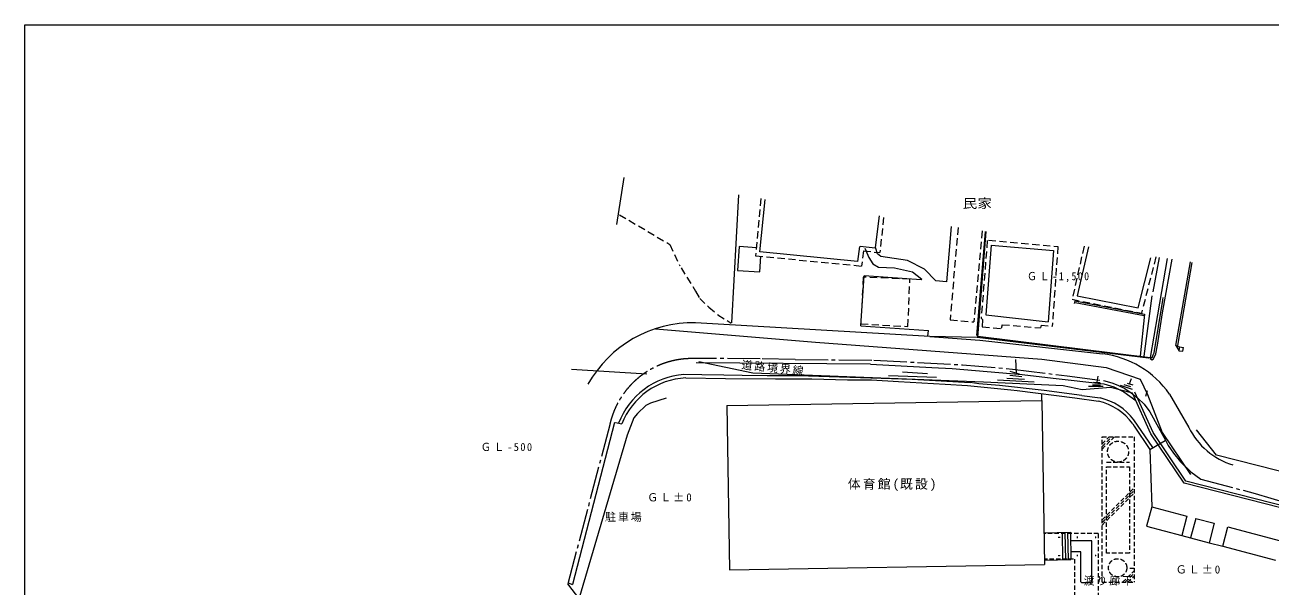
# Model space of a CAD drawing. Units: millimetres at full size, sheet at 1:400; details may follow other scales. Extents: x -8133240 to 7733239, y -5729188 to 5289189.
# Drawn here: x -159222 to -22811, y 50534 to 112045 of the extents above; entities that cross this region are included whole.
import ezdxf
from ezdxf.enums import TextEntityAlignment as Align

# ---------------------------------------------------------------- set-up
doc = ezdxf.new("R2010")
doc.units = ezdxf.units.MM
doc.header["$LTSCALE"] = 400
for name, pattern in [('CHAIN2', [12, 9, -1, 1, -1]), ('DASHED1', [1.8, 1.2, -0.6]), ('DASHED2', [3, 2, -1])]:
    doc.linetypes.add(name, pattern=pattern)
for name, color, linetype, lineweight in [('0-1_DEFPOINTS', 4, 'CHAIN2', 5), ('0-3_KUTAI', 4, 'Continuous', 5), ('0-7_KIGU', 6, 'Continuous', 13), ('0-E_HAISEN', 4, 'Continuous', 5), ('0-F_HIKI', 4, 'CHAIN2', 5), ('2-0', 4, 'Continuous', 5), ('2-2', 4, 'Continuous', 5), ('2-E', 3, 'Continuous', 5), ('7-0', 4, 'Continuous', 5)]:
    doc.layers.add(name, color=color, linetype=linetype, lineweight=lineweight)
doc.styles.add('ＭＳ ゴシック', font='')
doc.styles.get('ＭＳ ゴシック').set_extended_font_data('MS Gothic')

msp = doc.modelspace()

# ---------------------------------------------------------------- linework, layer by layer
at = {"layer": '0-3_KUTAI'}
for p, q in [((-42333.5, 55485.7), (-44675.5, 55485.7)), ((-42333.5, 50991.7), (-42333.5, 55485.7)), ((-43533.5, 54285.7), (-44655.9, 54285.7)), ((-43533.5, 50991.7), (-43533.5, 54285.7)), ((-43533.5, 50991.7), (-43427.4, 50885.7)), ((-42439.6, 50885.7), (-43427.4, 50885.7)), ((-42439.6, 50885.7), (-42333.5, 50991.7))]:
    msp.add_line(p, q, dxfattribs=at)
at = {"layer": '0-E_HAISEN'}
for p, q in [((-50606.5, 73962.7), (-50665.1, 75369.3)), ((-99339.9, 74306.6), (-91101.1, 73799.6)), ((-63089.7, 74021.4), (-60335.2, 73845.5)), ((-51309.8, 74080), (-50313.5, 73786.9)), ((-51309.8, 73669.7), (-50020.4, 73493.9)), ((-64613.5, 73611.1), (-59338.9, 73435.3)), ((-52657.7, 73142.2), (-48672.5, 72907.8)), ((-51661.4, 73318.1), (-49727.4, 73200.9)), ((-42694.6, 72439), (-41086, 72437.2)), ((-42282.5, 72605.1), (-41379.8, 72605.1)), ((-42156.6, 72878), (-41421.8, 72857)), ((-41757.7, 72899), (-41652.7, 73528.8)), ((-39238.6, 72563.1), (-37937.1, 72101.3)), ((-38818.8, 72647.1), (-38105.1, 72395.2)), ((-38482.9, 72773), (-37853.2, 72605.1)), ((-38210, 72689.1), (-38000.1, 73297.8)), ((-36407.6, 71357.2), (-36243.4, 71981.2)), ((-82323.1, 70328.7), (-82028.9, 52331.1)), ((-28677.3, 64897.5), (-30885.9, 67651.3)), ((-4378.1, 58686.6), (-28677.3, 64897.5)), ((-35782.9, 59221.3), (-31925.2, 58203.5)), ((-31925.2, 58203.5), (-32485, 56081.9)), ((-30960.8, 57949.1), (-28935.5, 57414.8)), ((-28935.5, 57414.8), (-29495.3, 55293.1)), ((-47590.6, 56385.7), (-44691, 56433.1)), ((-45983.5, 55935.7), (-45983.5, 55835.7)), ((-45883.5, 55935.7), (-45883.5, 55835.7)), ((-45590.8, 56418.4), (-45541.8, 53418.4)), ((-45290.9, 56423.3), (-45241.8, 53423.3)), ((-44990.9, 56428.2), (-44941.9, 53428.2)), ((-44691, 56433.1), (-44641.9, 53433.1)), ((-43983.5, 55935.7), (-43883.5, 55935.7)), ((-43933.5, 55935.7), (-43933.5, 55835.7)), ((-41983.5, 55935.7), (-41883.5, 55935.7)), ((-41933.5, 55935.7), (-41933.5, 55835.7)), ((-45983.5, 55885.7), (-45883.5, 55885.7)), ((-43883.5, 55835.7), (-43983.5, 55835.7)), ((-41883.5, 55835.7), (-41983.5, 55835.7)), ((-28002.7, 54899.3), (-22216.2, 53372.7)), ((-47541.5, 53385.7), (-44641.9, 53433.1)), ((-45983.5, 53935.7), (-45983.5, 53835.7)), ((-45983.5, 53885.7), (-45883.5, 53885.7)), ((-45883.5, 53935.7), (-45883.5, 53835.7)), ((-43983.5, 53935.7), (-43883.5, 53935.7)), ((-43883.5, 53835.7), (-43983.5, 53835.7)), ((-43933.5, 53935.7), (-43933.5, 53835.7)), ((-41983.5, 53935.7), (-41883.5, 53935.7)), ((-41883.5, 53835.7), (-41983.5, 53835.7)), ((-41933.5, 53935.7), (-41933.5, 53835.7)), ((-82028.9, 52331.1), (-47533.5, 52895))]:
    msp.add_line(p, q, dxfattribs=at)
at = {"layer": '0-E_HAISEN', "linetype": 'DASHED1'}
for p, q in [((-41633.5, 56285.7), (-47588.9, 56285.7)), ((-41633.5, 56285.7), (-41633.5, 43565.6)), ((-44333.5, 53485.7), (-47543.2, 53485.7)), ((-44233.5, 53485.7), (-44233.5, 48080.6))]:
    msp.add_line(p, q, dxfattribs=at)
at = {"layer": '0-E_HAISEN'}
for points in [[(-90143.3, 78723), (-72628.6, 77253.3), (-47801.3, 75412.6), (-40772.1, 74493.1), (-37061.2, 73202.4), (-36254.5, 71535.2), (-34651.7, 67372.6), (-31535.9, 62776.2)], [(67322, 40808.6), (38003.2, 45374.8), (24345.9, 46531.9), (14366.3, 47854.2), (12382.8, 47647.6), (7424, 49300.5), (6783.5, 50622.9), (5378.5, 51490.6), (-7617.6, 55519.7), (-32225.6, 61800.8), (-35862.1, 67234.8), (-37874.1, 71669.5), (-40304.3, 72317.6), (-43403.5, 72028.3), (-45469.7, 72482.8), (-54209.5, 72896.1), (-79478.7, 73887.8), (-85387.9, 75127.5)], [(-7539.1, 55797.8), (-32047, 62053.4), (-35608.8, 67375.7), (-37611, 71788.8)], [(-82323.1, 70328.7), (-47827.8, 70892.6), (-47533.5, 52895)], [(-35782.9, 59221.3), (-36342.6, 57099.6), (-32485, 56081.9)], [(-30960.8, 57949.1), (-31520.5, 55827.5), (-29495.3, 55293.1)], [(-28002.7, 54899.3), (-27442.9, 57021), (-21656.4, 55494.4)]]:
    msp.add_lwpolyline(points, dxfattribs=at)
at = {"layer": '0-F_HIKI'}
for p, q in [((-74842.6, 75364.7), (-78656.8, 75437.5)), ((-95152.7, 68209.9), (-99732.2, 50786.4)), ((-30400.7, 62265.8), (-24457.8, 60692.9)), ((-24457.8, 60692.9), (-1897.1, 54052.9)), ((-94708.5, 44149.6), (-99732.2, 50786.4))]:
    msp.add_line(p, q, dxfattribs=at)
at = {"layer": '0-F_HIKI', "linetype": 'DASHED1'}
for p, q in [((-41214.9, 66123.7), (-40428.2, 66910.4)), ((-41214.9, 65840.8), (-40145.3, 66910.4)), ((-41214.9, 65558), (-39862.5, 66910.4)), ((-40714.9, 64120.7), (-38214.9, 64120.7)), ((-41214.9, 57791.1), (-37714.9, 61291.1)), ((-41214.9, 57508.2), (-37714.9, 61008.3)), ((-41214.9, 57225.4), (-37714.9, 60725.5)), ((-38968.1, 50952.4), (-37714.9, 52205.6)), ((-38685.2, 50952.4), (-37714.9, 51922.8)), ((-37714.9, 52480.5), (-38513.4, 52480.5)), ((-41214.9, 50952.4), (-37714.9, 50952.4)), ((-38402.4, 50952.4), (-37714.9, 51640))]:
    msp.add_line(p, q, dxfattribs=at)
at = {"layer": '0-F_HIKI'}
for points in [[(-78656.8, 75437.5), (-84079.3, 75484.5), (-86519.5, 75465.5)], [(-74842.6, 75364.7), (-66212.9, 75309.1), (-56516.2, 74777.9), (-51034.6, 74320.5)], [(-51034.6, 74320.5), (-45043.9, 73567.5), (-40899.6, 73041.9), (-40045.1, 72784.7), (-39406.2, 72530.4), (-38721.3, 72176.3), (-38020.3, 71727.3), (-37282.7, 71118.1), (-36614.7, 70458.1), (-35975.1, 69617.6), (-34270.9, 66512.3), (-33959.6, 65939.1), (-33380.3, 65108), (-32634.2, 64158.2), (-31480.8, 63052), (-30400.7, 62265.8)]]:
    msp.add_lwpolyline(points, dxfattribs=at)
at = {"layer": '0-F_HIKI', "linetype": 'DASHED1'}
msp.add_lwpolyline([(-41214.9, 50952.4), (-41214.9, 66910.4), (-37714.9, 66910.4), (-37714.9, 50952.4)], dxfattribs=at)
msp.add_lwpolyline([(-40714.9, 63620.7), (-38214.9, 63620.7), (-38214.9, 54150.7), (-40714.9, 54150.7)], close=True, dxfattribs=at)
for centre, radius in [((-39464.9, 65270.7), 1150), ((-39511.5, 52540.7), 1000)]:
    msp.add_circle(centre, radius, dxfattribs=at)
at = {"layer": '0-F_HIKI'}
msp.add_arc((-86140.8, 66251), 9222.3, 92.35394, 167.73596, dxfattribs=at)
at = {"layer": '2-0'}
for p, q in [((-47827.8, 70892.6), (-47827.8, 71645.5)), ((-35980.4, 65523.5), (-35782.9, 59221.3)), ((-32485, 56081.9), (-31520.5, 55827.5)), ((-29495.3, 55293.1), (-28002.7, 54899.3))]:
    msp.add_line(p, q, dxfattribs=at)
at = {"layer": '2-2'}
for p, q in [((-93619.9, 95335.1), (-94431, 90155.7)), ((-81053.3, 93428.9), (-81802.5, 79385.5)), ((-78696.7, 87164.1), (-78141.8, 92911.3)), ((-54039, 89414.6), (-54964.2, 77990.2)), ((-54837.1, 77787.4), (-53918.6, 89395.7)), ((-79090.8, 87616.1), (-80987.5, 87742)), ((-67778.5, 87771.4), (-68007.7, 86110.5)), ((-67713.5, 87792.1), (-66073.3, 87627.8)), ((-53356.7, 87916.8), (-53934, 80248.5)), ((-68007.7, 86110.5), (-78696.7, 87164.1)), ((-34958.7, 86550.1), (-35643.1, 82770)), ((-34080.7, 86443.5), (-35142.4, 80254.3)), ((-33136.1, 76918), (-31546.5, 86077.5)), ((-31370.5, 86019), (-32951.2, 76922.6)), ((-61983.3, 84982), (-60950.6, 84161.2)), ((-67657.7, 79048.6), (-67295.8, 84549)), ((-61042.5, 84094.2), (-67295.8, 84549)), ((-61042.5, 84094.2), (-60950.6, 84161.2)), ((-36621.5, 75734.8), (-35739.3, 82353.1)), ((-44217.7, 81798.9), (-44265.1, 81496.1)), ((-36604.9, 80174.9), (-44160.3, 81573.9)), ((-53934, 80248.5), (-47106.3, 79508.3)), ((-35142.4, 80254.3), (-35938.2, 75575.8)), ((-67657.7, 79048.6), (-60249.2, 78545.2)), ((-60310.5, 77932.7), (-60249.2, 78545.2)), ((-54902.3, 77795.4), (-60069.6, 77895)), ((-36133.1, 75504.1), (-54902.3, 77795.4)), ((-54826.3, 77924.9), (-35938.2, 75575.8)), ((-33136.1, 76918), (-32813.2, 76341.7)), ((-32951.2, 76922.6), (-32908.5, 76788.5)), ((-32908.5, 76788.5), (-32306.2, 76694.2)), ((-32372.3, 76272.6), (-32306.2, 76694.2)), ((-35938.2, 75575.8), (-36133.1, 75504.1)), ((-66594.2, 74844.3), (-85698.1, 74997.6)), ((-86819.6, 73352.9), (-82479.3, 73290.3)), ((-54711.9, 72705.9), (-55685.8, 72833)), ((-43434.5, 71433.6), (-41442.3, 71152.4)), ((-33823.5, 71588.3), (-31704.1, 67930.6)), ((-94619, 68465.7), (-99251.2, 50719.9)), ((-94528.6, 68451.5), (-93840.8, 68313)), ((-37857.2, 68301.8), (-37698.7, 68067.2)), ((-35640.5, 65719), (-37745.6, 68753.3)), ((-99703.8, 50894.5), (-99251.2, 50719.9))]:
    msp.add_line(p, q, dxfattribs=at)
at = {"layer": '2-2', "linetype": 'DASHED2'}
for p, q in [((-65153.7, 90939.1), (-65556.1, 87086.5)), ((-54370.3, 89466.5), (-55284.6, 79490.4)), ((-53793.8, 88419.8), (-54457.9, 79891.3)), ((-67364.2, 87271.2), (-67560.5, 85610.4)), ((-67364.2, 87271.2), (-65556.1, 87086.5)), ((-35320, 86606.7), (-36903.1, 80437.5)), ((-67379.6, 84407.8), (-67656.1, 79281.9)), ((-62265.9, 84162.4), (-67379.6, 84407.8)), ((-62486.5, 78986), (-62265.9, 84162.4)), ((-67656.1, 79281.9), (-62486.5, 78986)), ((-54319.9, 79740.4), (-54457.9, 79891.3)), ((-54319.9, 79740.4), (-54344, 78963.1)), ((-52159.5, 79185.7), (-52289.2, 78778)), ((-52159.5, 79185.7), (-47952, 78835.7)), ((-47904.8, 79136.8), (-47952, 78835.7)), ((-47904.8, 79136.8), (-46675.5, 79005.3)), ((-54344, 78963.1), (-52289.2, 78778))]:
    msp.add_line(p, q, dxfattribs=at)
for points in [[(-78618.9, 93016.9), (-79167.4, 86738.5), (-67560.5, 85610.4)], [(-94075.8, 91241.6), (-88571.6, 87973.2), (-87486.4, 85643.7)], [(-56994.8, 89846.6), (-57869, 79727), (-55284.6, 79490.4)], [(-53663.9, 88461.1), (-46063.2, 87758.9), (-46675.5, 79005.3)], [(-43189, 87777.2), (-44511.7, 81971.6), (-36903.1, 80437.5)], [(-87338.7, 85404.6), (-85760.4, 82874.4), (-85301.4, 82062.1), (-84279.7, 81100), (-83299.4, 80267.8), (-81837.3, 79360.1)]]:
    msp.add_lwpolyline(points, dxfattribs=at)
at = {"layer": '2-2'}
for points in [[(-57747.7, 89964.5), (-58269.2, 83875.9), (-59423, 83994.9), (-60673.2, 85270.4), (-62531.5, 86209.3), (-65452.5, 86666.7), (-65806.2, 86968.9), (-66038.4, 87653.2), (-65616.6, 91135)], [(-80987.5, 87742), (-81144.7, 85141.7), (-78698.8, 84989.2), (-78598, 86683.2)], [(-67195.1, 87556.6), (-66769.1, 86533.5), (-66321.4, 85846.4), (-65726.7, 85506.5), (-63951.9, 85413.7), (-61983.3, 84982)], [(-53356.7, 87916.8), (-46544.4, 87318.7), (-47106.3, 79508.3)], [(-42707.1, 87701.8), (-43930.4, 82347.1), (-37274.4, 81017.5), (-35860.2, 86506.2)], [(-35952.4, 75475.8), (-35755.8, 75352.4), (-35586.3, 75449.3), (-35346.2, 75997.9), (-35135.1, 76952), (-34583.3, 80475.3), (-34204.3, 82698.9), (-33538.6, 86358.6)], [(-35952.4, 75475.8), (-35678.5, 75648.8), (-35610.7, 75885), (-35517.5, 76086.4), (-34547.1, 81888.8), (-34534.8, 82164.5)], [(-44217.7, 81798.9), (-36552.4, 80349.9), (-37052.5, 75740.6)], [(-60069.6, 77895), (-83886, 79279.8), (-85751.2, 79386.8)], [(-60069.6, 77895), (-54608.7, 77502.6), (-41178.7, 75985.7)], [(-32727.8, 76760.2), (-32793.8, 76338.6), (-32372.3, 76272.6)], [(-73396.8, 73564.8), (-75120.8, 73588), (-77897, 73590.8), (-80638.4, 73619.1), (-82668.3, 73659.3), (-85069, 73695.8), (-87038.7, 73726.6)], [(-66594.2, 74844.3), (-59860.9, 74499.5), (-57624.9, 74396.2), (-49986.4, 73724.5), (-46564.7, 73312.1), (-41020.9, 72703.5), (-39940.8, 72365.9), (-38827, 71825.9), (-37507.7, 70861.8)], [(-82479.3, 73290.3), (-76996.5, 73233.9), (-73012.9, 73258)], [(-73396.8, 73564.8), (-62021.2, 73202.7), (-55685.8, 72833)], [(-73012.9, 73258), (-69113.1, 73140.9), (-66462.1, 73126.8), (-63528.8, 72945.1), (-58389.7, 72664.8), (-55977.8, 72503.1), (-51202.8, 72063.8), (-50535.6, 71990.2), (-44213.7, 71185.3), (-41619.3, 70809.9)], [(-43434.5, 71433.6), (-47543.9, 71984.4), (-52455.3, 72537.6), (-54711.9, 72705.9)], [(-88957.5, 71127.1), (-90676.1, 70594.1), (-91209.7, 70338.3), (-92118.2, 69462.4), (-92504.2, 68967.5), (-93232.3, 67076.2), (-98475.4, 49355.5)], [(-37698.7, 68067.2), (-35980.4, 65523.5), (-34305.7, 66487)]]:
    msp.add_lwpolyline(points, dxfattribs=at)
for centre, radius, start, end in [((-86070.5, 66252.6), 13138.1, 88.60716, 150.77817), ((-42390.5, 65609), 10447.2, 34.91299, 83.33925), ((-86435.6, 65479.1), 8269.5, 94.18221, 159.4557), ((-86425.1, 65392.8), 7969.9, 92.83688, 158.50607), ((-42817.7, 64985.6), 6318.4, 36.60466, 77.42683), ((-43008, 64651.4), 6313.2, 35.32581, 77.29353), ((-24543.3, 71423.4), 7967.2, 206.00133, 252.90547)]:
    msp.add_arc(centre, radius, start, end, dxfattribs=at)
at = {"layer": '7-0', "color": 7, "lineweight": 18}
msp.add_line((-159222.4, -109517.2), (-159222.4, 112042.2), dxfattribs=at)
msp.add_lwpolyline([(-159222.4, 112044.6), (161174.9, 112044.6), (161174.9, -109514.8), (-159222.4, -109514.8)], dxfattribs=at)

# ---------------------------------------------------------------- texts
at = {"layer": '0-1_DEFPOINTS', "color": 2, "style": 'ＭＳ ゴシック', "width": 1.15}
msp.add_text('民家', height=1026, dxfattribs=at).set_placement((-56494, 91660.2), align=Align.BOTTOM_LEFT)
at = {"layer": '0-1_DEFPOINTS', "color": 3, "insert": (-109290.1, 65325.1), "char_height": 879.8, "attachment_point": 7, "style": 'ＭＳ ゴシック'}
msp.add_mtext('\\T1.27;\\W0.95;ＧＬ-500', dxfattribs=at)
at = {"layer": '0-7_KIGU', "color": 3, "insert": (-80762.2, 74264.8), "char_height": 879.8, "attachment_point": 7, "rotation": 353.987, "style": 'ＭＳ ゴシック'}
msp.add_mtext('\\T1.17;道路境界線', dxfattribs=at)
at = {"layer": '0-7_KIGU', "color": 2, "insert": (-69074.4, 60938), "char_height": 1026, "attachment_point": 7, "style": 'ＭＳ ゴシック'}
msp.add_mtext('\\T1.17;体育館(既設)', dxfattribs=at)
at = {"layer": '0-7_KIGU', "color": 3, "insert": (-43234.3, 50582.8), "char_height": 879.8, "attachment_point": 7, "style": 'ＭＳ ゴシック'}
msp.add_mtext('\\T1.17;渡り廊下', dxfattribs=at)
at = {"layer": '2-E', "char_height": 879.8, "attachment_point": 7, "style": 'ＭＳ ゴシック'}
for s, insert in [('\\T1.29;\\W0.9;ＧＬ-1,500', (-49442.2, 83833.9)), ('\\T1.19;ＧＬ±0', (-91048.8, 59805.3)), ('\\T1.17;駐車場', (-95659.5, 57556.3)), ('\\T1.19;ＧＬ±0', (-33154.4, 51903.3))]:
    msp.add_mtext(s, dxfattribs=dict(at, insert=insert))

doc.saveas('drawing.dxf')
